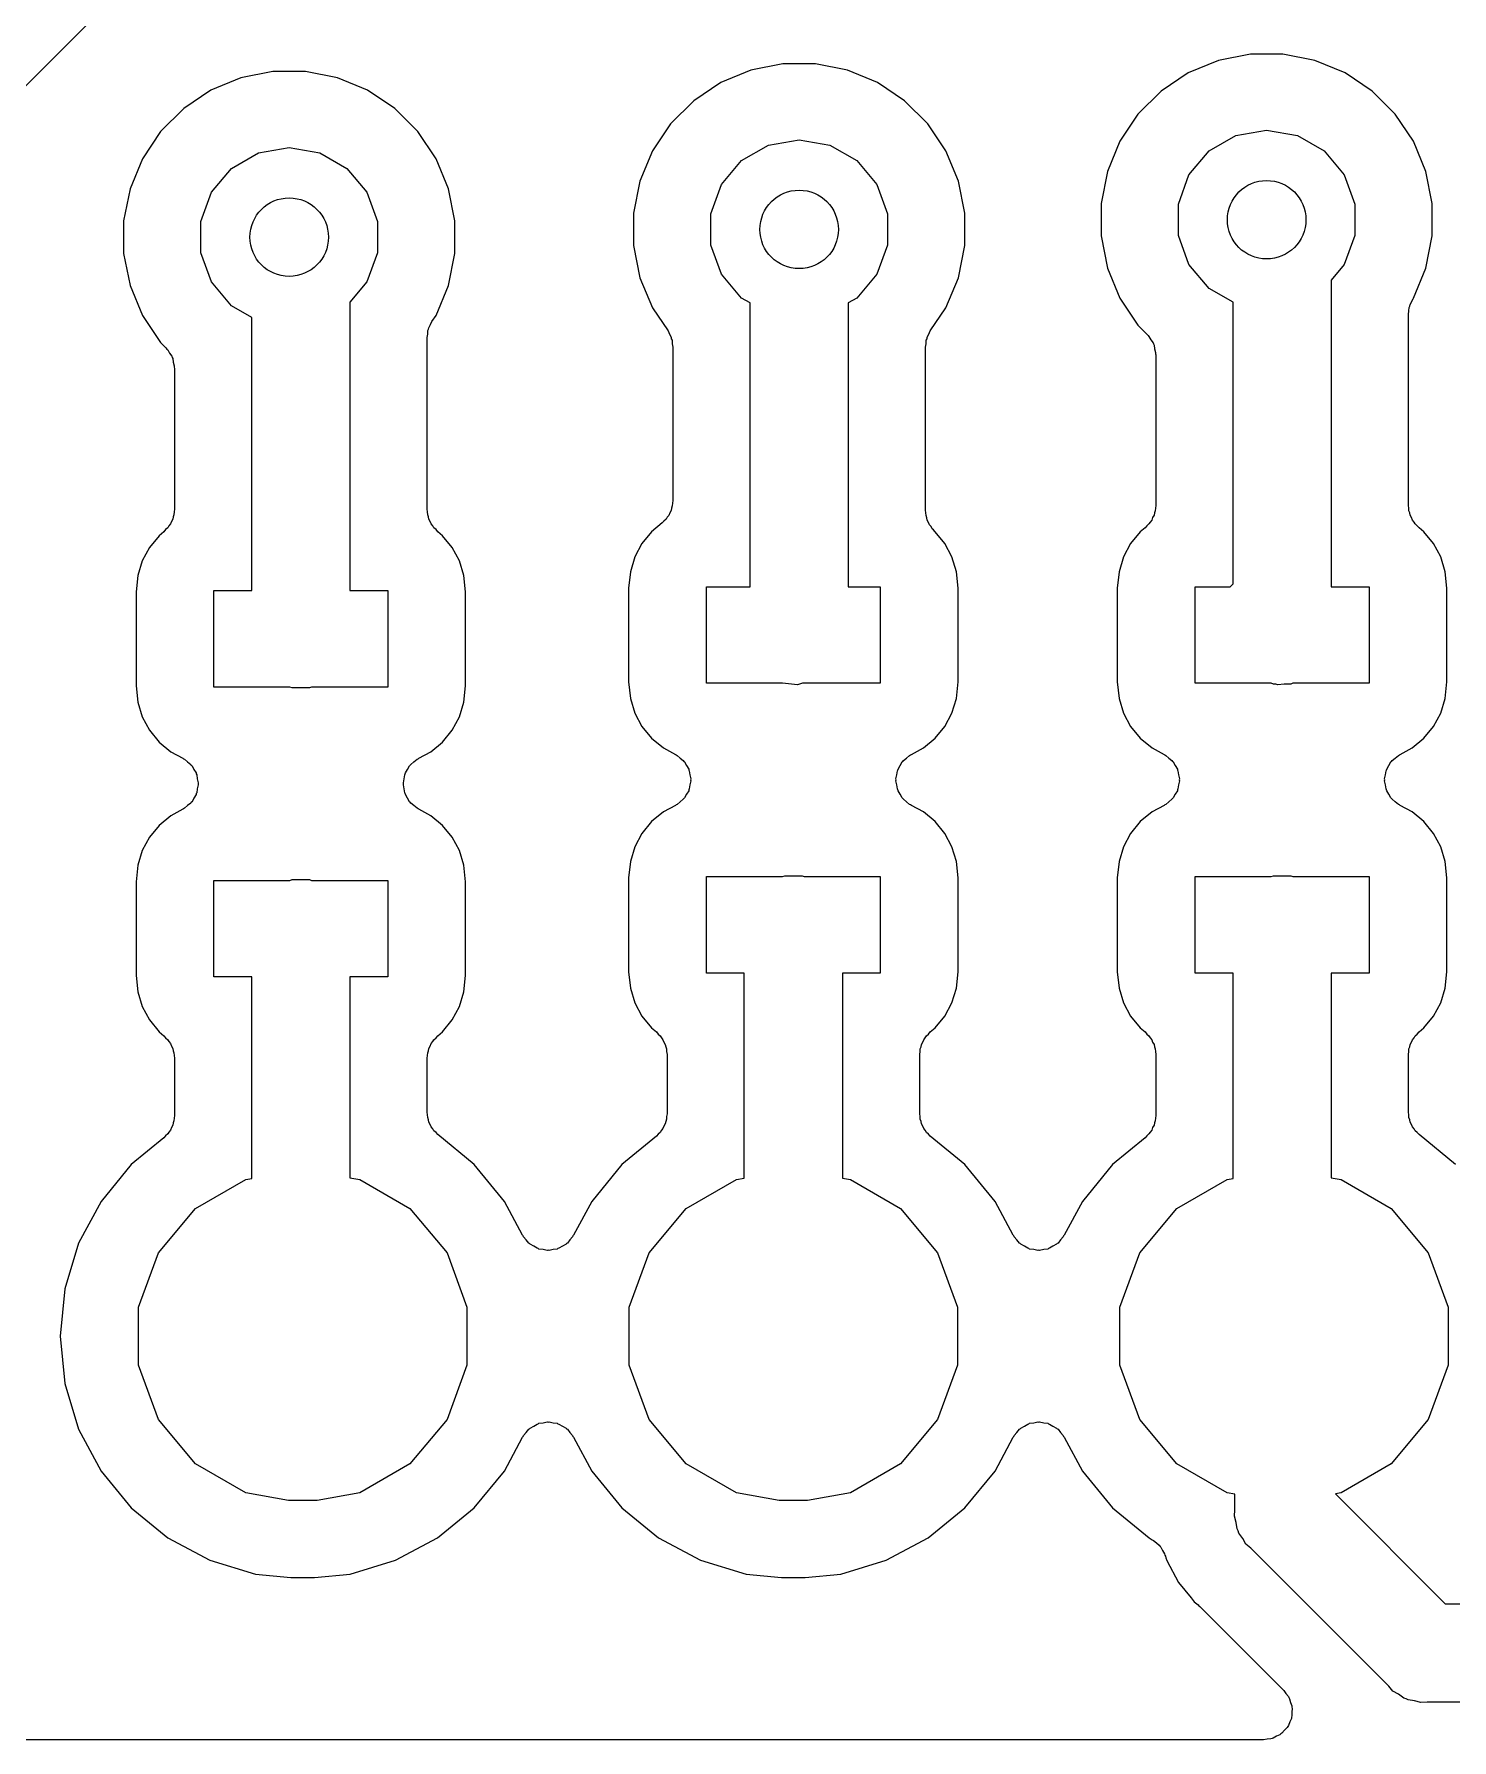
# Model space of a CAD drawing. Extents: x 91 to 190.2, y -113.9 to -59.9.
# Drawn here: x 170.83 to 178.17, y -113.13 to -104.3 of the extents above; entities that cross this region are included whole.
import ezdxf

# ---------------------------------------------------------------- set-up
doc = ezdxf.new("R2010")
doc.units = 0
doc.header["$MEASUREMENT"] = 0
doc.layers.add('BLACK', color=7, linetype='CONTINUOUS')

msp = doc.modelspace()

# ---------------------------------------------------------------- linework, layer by layer
at = {"layer": 'BLACK', "linetype": 'CONTINUOUS'}
for p, q in [((169.903, -105.45), (177.008, -98.3447)), ((174.706, -104.453), (174.54, -104.486)), ((174.874, -104.453), (174.706, -104.453)), ((175.04, -104.486), (174.874, -104.453)), ((176.96, -104.436), (176.804, -104.5)), ((177.126, -104.403), (176.96, -104.436)), ((177.294, -104.403), (177.126, -104.403)), ((177.46, -104.436), (177.294, -104.403)), ((177.616, -104.5), (177.46, -104.436)), ((171.9, -104.526), (171.744, -104.59)), ((172.066, -104.493), (171.9, -104.526)), ((172.234, -104.493), (172.066, -104.493)), ((172.4, -104.526), (172.234, -104.493)), ((172.556, -104.59), (172.4, -104.526)), ((174.384, -104.55), (174.244, -104.644)), ((174.54, -104.486), (174.384, -104.55)), ((175.196, -104.55), (175.04, -104.486)), ((175.336, -104.644), (175.196, -104.55)), ((176.804, -104.5), (176.664, -104.594)), ((177.756, -104.594), (177.616, -104.5)), ((171.744, -104.59), (171.604, -104.684)), ((172.696, -104.684), (172.556, -104.59)), ((174.244, -104.644), (174.124, -104.764)), ((175.456, -104.764), (175.336, -104.644)), ((176.664, -104.594), (176.544, -104.714)), ((177.876, -104.714), (177.756, -104.594)), ((171.604, -104.684), (171.484, -104.804)), ((172.816, -104.804), (172.696, -104.684)), ((176.544, -104.714), (176.45, -104.854)), ((177.97, -104.854), (177.876, -104.714)), ((171.484, -104.804), (171.39, -104.944)), ((172.91, -104.944), (172.816, -104.804)), ((174.124, -104.764), (174.03, -104.904)), ((175.55, -104.904), (175.456, -104.764)), ((177.051, -104.824), (177.21, -104.796)), ((177.21, -104.796), (177.369, -104.824)), ((171.991, -104.914), (172.15, -104.886)), ((172.15, -104.886), (172.309, -104.914)), ((174.03, -104.904), (173.966, -105.06)), ((174.492, -104.954), (174.631, -104.874)), ((174.631, -104.874), (174.79, -104.846)), ((174.79, -104.846), (174.949, -104.874)), ((174.949, -104.874), (175.088, -104.954)), ((175.614, -105.06), (175.55, -104.904)), ((176.45, -104.854), (176.386, -105.01)), ((176.808, -105.028), (176.912, -104.904)), ((176.912, -104.904), (177.051, -104.824)), ((177.369, -104.824), (177.508, -104.904)), ((177.508, -104.904), (177.612, -105.028)), ((178.034, -105.01), (177.97, -104.854)), ((171.39, -104.944), (171.326, -105.1)), ((171.748, -105.118), (171.852, -104.994)), ((171.852, -104.994), (171.991, -104.914)), ((172.309, -104.914), (172.448, -104.994)), ((172.448, -104.994), (172.552, -105.118)), ((172.974, -105.1), (172.91, -104.944)), ((174.388, -105.078), (174.492, -104.954)), ((175.088, -104.954), (175.192, -105.078)), ((173.966, -105.06), (173.933, -105.226)), ((174.333, -105.229), (174.388, -105.078)), ((175.192, -105.078), (175.247, -105.229)), ((175.647, -105.226), (175.614, -105.06)), ((176.386, -105.01), (176.353, -105.176)), ((176.753, -105.179), (176.808, -105.028)), ((177.612, -105.028), (177.667, -105.179)), ((178.067, -105.176), (178.034, -105.01)), ((171.326, -105.1), (171.293, -105.266)), ((171.693, -105.269), (171.748, -105.118)), ((172.552, -105.118), (172.607, -105.269)), ((173.007, -105.266), (172.974, -105.1)), ((176.353, -105.176), (176.353, -105.344)), ((178.067, -105.344), (178.067, -105.176)), ((173.933, -105.226), (173.933, -105.394)), ((174.333, -105.391), (174.333, -105.229)), ((175.247, -105.229), (175.247, -105.391)), ((175.647, -105.394), (175.647, -105.226)), ((176.753, -105.341), (176.753, -105.179)), ((177.667, -105.179), (177.667, -105.341)), ((171.293, -105.266), (171.293, -105.434)), ((171.693, -105.431), (171.693, -105.269)), ((172.607, -105.269), (172.607, -105.431)), ((173.007, -105.434), (173.007, -105.266)), ((176.353, -105.344), (176.386, -105.51)), ((176.808, -105.492), (176.753, -105.341)), ((177.667, -105.341), (177.612, -105.492)), ((178.034, -105.51), (178.067, -105.344)), ((171.293, -105.434), (171.326, -105.6)), ((171.748, -105.582), (171.693, -105.431)), ((172.607, -105.431), (172.552, -105.582)), ((172.974, -105.6), (173.007, -105.434)), ((173.933, -105.394), (173.966, -105.56)), ((174.388, -105.542), (174.333, -105.391)), ((175.247, -105.391), (175.192, -105.542)), ((175.614, -105.56), (175.647, -105.394)), ((176.386, -105.51), (176.45, -105.666)), ((176.912, -105.616), (176.808, -105.492)), ((177.612, -105.492), (177.544, -105.573)), ((177.97, -105.666), (178.034, -105.51)), ((171.326, -105.6), (171.39, -105.756)), ((171.852, -105.706), (171.748, -105.582)), ((172.552, -105.582), (172.464, -105.687)), ((172.91, -105.756), (172.974, -105.6)), ((173.966, -105.56), (174.03, -105.716)), ((174.492, -105.666), (174.388, -105.542)), ((175.192, -105.542), (175.088, -105.666)), ((175.55, -105.716), (175.614, -105.56)), ((177.036, -105.687), (176.912, -105.616)), ((177.544, -105.573), (177.544, -107.16)), ((171.956, -105.766), (171.852, -105.706)), ((172.464, -105.687), (172.464, -107.18)), ((174.536, -105.691), (174.492, -105.666)), ((174.536, -107.16), (174.536, -105.691)), ((175.088, -105.666), (175.044, -105.691)), ((175.044, -105.691), (175.044, -107.16)), ((176.45, -105.666), (176.544, -105.806)), ((177.036, -107.145), (177.036, -105.687)), ((177.948, -105.714), (177.952, -105.707)), ((177.952, -105.707), (177.953, -105.699)), ((177.953, -105.699), (177.962, -105.683)), ((177.962, -105.683), (177.969, -105.667)), ((177.969, -105.667), (177.97, -105.666)), ((171.39, -105.756), (171.484, -105.896)), ((171.956, -107.18), (171.956, -105.766)), ((172.882, -105.803), (172.889, -105.787)), ((172.889, -105.787), (172.91, -105.756)), ((174.03, -105.716), (174.111, -105.836)), ((175.469, -105.836), (175.55, -105.716)), ((177.944, -105.75), (177.947, -105.732)), ((177.944, -106.739), (177.944, -105.75)), ((177.947, -105.732), (177.948, -105.714)), ((172.864, -105.87), (172.867, -105.852)), ((172.864, -106.759), (172.864, -105.87)), ((172.867, -105.852), (172.868, -105.834)), ((172.868, -105.834), (172.872, -105.827)), ((172.872, -105.827), (172.873, -105.819)), ((172.873, -105.819), (172.882, -105.803)), ((174.111, -105.836), (174.118, -105.853)), ((174.118, -105.853), (174.127, -105.868)), ((174.127, -105.868), (174.128, -105.876)), ((174.128, -105.876), (174.132, -105.884)), ((175.448, -105.884), (175.452, -105.876)), ((175.452, -105.876), (175.453, -105.868)), ((175.453, -105.868), (175.462, -105.853)), ((175.462, -105.853), (175.469, -105.836)), ((176.544, -105.806), (176.592, -105.854)), ((176.592, -105.854), (176.596, -105.86)), ((176.596, -105.86), (176.601, -105.864)), ((176.601, -105.864), (176.611, -105.881)), ((176.611, -105.881), (176.622, -105.897)), ((171.484, -105.896), (171.512, -105.924)), ((171.512, -105.924), (171.516, -105.93)), ((171.516, -105.93), (171.521, -105.934)), ((171.521, -105.934), (171.531, -105.951)), ((171.531, -105.951), (171.542, -105.967)), ((171.542, -105.967), (171.544, -105.973)), ((174.132, -105.884), (174.133, -105.902)), ((174.133, -105.902), (174.136, -105.92)), ((174.136, -105.92), (174.136, -106.714)), ((175.444, -105.92), (175.447, -105.902)), ((175.444, -106.764), (175.444, -105.92)), ((175.447, -105.902), (175.448, -105.884)), ((176.622, -105.897), (176.624, -105.903)), ((176.624, -105.903), (176.627, -105.909)), ((176.627, -105.909), (176.63, -105.928)), ((176.63, -105.928), (176.635, -105.947)), ((176.635, -105.947), (176.635, -105.954)), ((176.635, -105.954), (176.636, -105.96)), ((176.636, -105.96), (176.636, -106.739)), ((171.544, -105.973), (171.547, -105.979)), ((171.547, -105.979), (171.55, -105.998)), ((171.55, -105.998), (171.555, -106.017)), ((171.555, -106.017), (171.555, -106.024)), ((171.555, -106.024), (171.556, -106.03)), ((171.556, -106.03), (171.556, -106.759)), ((171.556, -106.759), (171.554, -106.773)), ((172.866, -106.773), (172.864, -106.759)), ((174.127, -106.766), (174.12, -106.778)), ((174.129, -106.754), (174.127, -106.766)), ((174.133, -106.742), (174.129, -106.754)), ((174.134, -106.728), (174.133, -106.742)), ((174.136, -106.714), (174.134, -106.728)), ((175.446, -106.777), (175.444, -106.764)), ((176.634, -106.753), (176.633, -106.767)), ((176.636, -106.739), (176.634, -106.753)), ((177.946, -106.753), (177.944, -106.739)), ((177.947, -106.767), (177.946, -106.753)), ((171.521, -106.855), (171.51, -106.864)), ((171.527, -106.845), (171.521, -106.855)), ((171.535, -106.835), (171.527, -106.845)), ((171.54, -106.822), (171.535, -106.835)), ((171.547, -106.81), (171.54, -106.822)), ((171.549, -106.798), (171.547, -106.81)), ((171.553, -106.787), (171.549, -106.798)), ((171.554, -106.773), (171.553, -106.787)), ((172.867, -106.787), (172.866, -106.773)), ((172.871, -106.798), (172.867, -106.787)), ((172.873, -106.81), (172.871, -106.798)), ((172.88, -106.822), (172.873, -106.81)), ((172.885, -106.835), (172.88, -106.822)), ((172.893, -106.845), (172.885, -106.835)), ((172.899, -106.855), (172.893, -106.845)), ((172.91, -106.864), (172.899, -106.855)), ((174.081, -106.83), (174.026, -106.876)), ((174.09, -106.82), (174.081, -106.83)), ((174.101, -106.811), (174.09, -106.82)), ((174.107, -106.8), (174.101, -106.811)), ((174.115, -106.791), (174.107, -106.8)), ((174.12, -106.778), (174.115, -106.791)), ((175.447, -106.791), (175.446, -106.777)), ((175.451, -106.803), (175.447, -106.791)), ((175.453, -106.815), (175.451, -106.803)), ((175.46, -106.827), (175.453, -106.815)), ((175.465, -106.84), (175.46, -106.827)), ((175.473, -106.849), (175.465, -106.84)), ((175.479, -106.86), (175.473, -106.849)), ((176.581, -106.855), (176.556, -106.876)), ((176.59, -106.844), (176.581, -106.855)), ((176.601, -106.835), (176.59, -106.844)), ((176.607, -106.825), (176.601, -106.835)), ((176.615, -106.815), (176.607, -106.825)), ((176.62, -106.802), (176.615, -106.815)), ((176.627, -106.79), (176.62, -106.802)), ((176.629, -106.778), (176.627, -106.79)), ((176.633, -106.767), (176.629, -106.778)), ((177.951, -106.778), (177.947, -106.767)), ((177.953, -106.79), (177.951, -106.778)), ((177.96, -106.802), (177.953, -106.79)), ((177.965, -106.815), (177.96, -106.802)), ((177.973, -106.825), (177.965, -106.815)), ((177.979, -106.835), (177.973, -106.825)), ((177.99, -106.844), (177.979, -106.835)), ((177.999, -106.855), (177.99, -106.844)), ((178.024, -106.876), (177.999, -106.855)), ((171.476, -106.896), (171.426, -106.957)), ((171.501, -106.875), (171.476, -106.896)), ((171.51, -106.864), (171.501, -106.875)), ((172.919, -106.875), (172.91, -106.864)), ((172.944, -106.896), (172.919, -106.875)), ((172.994, -106.957), (172.944, -106.896)), ((173.976, -106.937), (173.939, -107.006)), ((174.026, -106.876), (173.976, -106.937)), ((175.486, -106.866), (175.479, -106.86)), ((175.544, -106.937), (175.486, -106.866)), ((175.581, -107.006), (175.544, -106.937)), ((176.506, -106.937), (176.469, -107.006)), ((176.556, -106.876), (176.506, -106.937)), ((178.074, -106.937), (178.024, -106.876)), ((178.111, -107.006), (178.074, -106.937)), ((171.389, -107.026), (171.366, -107.102)), ((171.426, -106.957), (171.389, -107.026)), ((173.031, -107.026), (172.994, -106.957)), ((173.054, -107.102), (173.031, -107.026)), ((173.939, -107.006), (173.916, -107.082)), ((175.604, -107.082), (175.581, -107.006)), ((176.469, -107.006), (176.446, -107.082)), ((178.134, -107.082), (178.111, -107.006)), ((171.366, -107.102), (171.357, -107.187)), ((173.063, -107.187), (173.054, -107.102)), ((173.916, -107.082), (173.907, -107.167)), ((175.613, -107.167), (175.604, -107.082)), ((176.446, -107.082), (176.437, -107.167)), ((178.143, -107.167), (178.134, -107.082)), ((171.357, -107.187), (171.357, -107.673)), ((171.76, -107.68), (171.76, -107.18)), ((171.76, -107.18), (171.956, -107.18)), ((172.464, -107.18), (172.66, -107.18)), ((172.66, -107.18), (172.66, -107.68)), ((173.063, -107.673), (173.063, -107.187)), ((173.907, -107.167), (173.907, -107.653)), ((174.31, -107.66), (174.31, -107.16)), ((174.31, -107.16), (174.536, -107.16)), ((175.044, -107.16), (175.21, -107.16)), ((175.21, -107.16), (175.21, -107.66)), ((175.613, -107.653), (175.613, -107.167)), ((176.437, -107.167), (176.437, -107.653)), ((176.84, -107.66), (176.84, -107.16)), ((176.84, -107.16), (177.021, -107.16)), ((177.021, -107.16), (177.036, -107.145)), ((177.544, -107.16), (177.74, -107.16)), ((177.74, -107.16), (177.74, -107.66)), ((178.143, -107.653), (178.143, -107.167)), ((171.357, -107.673), (171.366, -107.758)), ((172.154, -107.68), (171.76, -107.68)), ((172.165, -107.684), (172.154, -107.68)), ((172.255, -107.684), (172.165, -107.684)), ((172.266, -107.68), (172.255, -107.684)), ((172.66, -107.68), (172.266, -107.68)), ((173.054, -107.758), (173.063, -107.673)), ((173.907, -107.653), (173.916, -107.738)), ((173.916, -107.738), (173.939, -107.814)), ((174.703, -107.66), (174.31, -107.66)), ((174.782, -107.667), (174.703, -107.66)), ((174.808, -107.66), (174.782, -107.667)), ((175.21, -107.66), (174.808, -107.66)), ((175.581, -107.814), (175.604, -107.738)), ((175.604, -107.738), (175.613, -107.653)), ((176.437, -107.653), (176.446, -107.738)), ((176.446, -107.738), (176.469, -107.814)), ((177.234, -107.66), (176.84, -107.66)), ((177.245, -107.664), (177.234, -107.66)), ((177.257, -107.664), (177.245, -107.664)), ((177.268, -107.667), (177.257, -107.664)), ((177.301, -107.664), (177.268, -107.667)), ((177.335, -107.664), (177.301, -107.664)), ((177.345, -107.66), (177.335, -107.664)), ((177.347, -107.66), (177.345, -107.66)), ((177.74, -107.66), (177.347, -107.66)), ((178.111, -107.814), (178.134, -107.738)), ((178.134, -107.738), (178.143, -107.653)), ((171.366, -107.758), (171.389, -107.834)), ((173.031, -107.834), (173.054, -107.758)), ((173.939, -107.814), (173.976, -107.883)), ((175.544, -107.883), (175.581, -107.814)), ((176.469, -107.814), (176.506, -107.883)), ((178.074, -107.883), (178.111, -107.814)), ((171.389, -107.834), (171.426, -107.903)), ((171.426, -107.903), (171.476, -107.964)), ((172.944, -107.964), (172.994, -107.903)), ((172.994, -107.903), (173.031, -107.834)), ((173.976, -107.883), (174.026, -107.944)), ((175.494, -107.944), (175.544, -107.883)), ((176.506, -107.883), (176.556, -107.944)), ((178.024, -107.944), (178.074, -107.883)), ((171.476, -107.964), (171.537, -108.014)), ((172.883, -108.014), (172.944, -107.964)), ((174.026, -107.944), (174.087, -107.994)), ((174.087, -107.994), (174.149, -108.028)), ((175.371, -108.028), (175.433, -107.994)), ((175.433, -107.994), (175.494, -107.944)), ((176.556, -107.944), (176.617, -107.994)), ((176.617, -107.994), (176.679, -108.028)), ((177.901, -108.028), (177.963, -107.994)), ((177.963, -107.994), (178.024, -107.944)), ((171.537, -108.014), (171.599, -108.048)), ((171.599, -108.048), (171.603, -108.051)), ((171.603, -108.051), (171.608, -108.053)), ((171.608, -108.053), (171.624, -108.067)), ((171.624, -108.067), (171.64, -108.08)), ((171.64, -108.08), (171.643, -108.084)), ((171.643, -108.084), (171.647, -108.087)), ((171.647, -108.087), (171.657, -108.106)), ((172.763, -108.106), (172.773, -108.087)), ((172.773, -108.087), (172.777, -108.084)), ((172.777, -108.084), (172.78, -108.08)), ((172.78, -108.08), (172.796, -108.067)), ((172.796, -108.067), (172.812, -108.053)), ((172.812, -108.053), (172.817, -108.051)), ((172.817, -108.051), (172.821, -108.048)), ((172.821, -108.048), (172.883, -108.014)), ((174.149, -108.028), (174.153, -108.031)), ((174.153, -108.031), (174.158, -108.033)), ((174.158, -108.033), (174.174, -108.047)), ((174.174, -108.047), (174.19, -108.06)), ((174.19, -108.06), (174.193, -108.064)), ((174.193, -108.064), (174.197, -108.067)), ((174.197, -108.067), (174.207, -108.086)), ((174.207, -108.086), (174.218, -108.104)), ((175.302, -108.104), (175.313, -108.086)), ((175.313, -108.086), (175.323, -108.067)), ((175.323, -108.067), (175.327, -108.064)), ((175.327, -108.064), (175.33, -108.06)), ((175.33, -108.06), (175.346, -108.047)), ((175.346, -108.047), (175.362, -108.033)), ((175.362, -108.033), (175.367, -108.031)), ((175.367, -108.031), (175.371, -108.028)), ((176.679, -108.028), (176.683, -108.031)), ((176.683, -108.031), (176.688, -108.033)), ((176.688, -108.033), (176.704, -108.047)), ((176.704, -108.047), (176.72, -108.06)), ((176.72, -108.06), (176.723, -108.064)), ((176.723, -108.064), (176.727, -108.067)), ((176.727, -108.067), (176.737, -108.086)), ((176.737, -108.086), (176.748, -108.104)), ((177.832, -108.104), (177.843, -108.086)), ((177.843, -108.086), (177.853, -108.067)), ((177.853, -108.067), (177.857, -108.064)), ((177.857, -108.064), (177.86, -108.06)), ((177.86, -108.06), (177.876, -108.047)), ((177.876, -108.047), (177.892, -108.033)), ((177.892, -108.033), (177.897, -108.031)), ((177.897, -108.031), (177.901, -108.028)), ((171.657, -108.106), (171.668, -108.124)), ((171.668, -108.124), (171.669, -108.129)), ((171.669, -108.129), (171.671, -108.133)), ((171.671, -108.133), (171.674, -108.154)), ((171.674, -108.154), (171.679, -108.175)), ((171.679, -108.175), (171.678, -108.18)), ((172.741, -108.175), (172.746, -108.154)), ((172.742, -108.18), (172.741, -108.175)), ((172.746, -108.154), (172.749, -108.133)), ((172.749, -108.133), (172.751, -108.129)), ((172.751, -108.129), (172.752, -108.124)), ((172.752, -108.124), (172.763, -108.106)), ((174.218, -108.104), (174.219, -108.109)), ((174.219, -108.109), (174.221, -108.113)), ((174.221, -108.113), (174.224, -108.134)), ((174.224, -108.134), (174.229, -108.155)), ((174.229, -108.165), (174.224, -108.186)), ((174.229, -108.155), (174.228, -108.16)), ((174.228, -108.16), (174.229, -108.165)), ((175.291, -108.155), (175.296, -108.134)), ((175.292, -108.16), (175.291, -108.155)), ((175.291, -108.165), (175.292, -108.16)), ((175.296, -108.186), (175.291, -108.165)), ((175.296, -108.134), (175.299, -108.113)), ((175.299, -108.113), (175.301, -108.109)), ((175.301, -108.109), (175.302, -108.104)), ((176.748, -108.104), (176.749, -108.109)), ((176.749, -108.109), (176.751, -108.113)), ((176.751, -108.113), (176.754, -108.134)), ((176.754, -108.134), (176.759, -108.155)), ((176.759, -108.165), (176.754, -108.186)), ((176.759, -108.155), (176.758, -108.16)), ((176.758, -108.16), (176.759, -108.165)), ((177.821, -108.155), (177.826, -108.134)), ((177.822, -108.16), (177.821, -108.155)), ((177.821, -108.165), (177.822, -108.16)), ((177.826, -108.186), (177.821, -108.165)), ((177.826, -108.134), (177.829, -108.113)), ((177.829, -108.113), (177.831, -108.109)), ((177.831, -108.109), (177.832, -108.104)), ((171.657, -108.254), (171.647, -108.273)), ((171.668, -108.236), (171.657, -108.254)), ((171.669, -108.231), (171.668, -108.236)), ((171.671, -108.227), (171.669, -108.231)), ((171.674, -108.206), (171.671, -108.227)), ((171.679, -108.185), (171.674, -108.206)), ((171.678, -108.18), (171.679, -108.185)), ((172.741, -108.185), (172.742, -108.18)), ((172.746, -108.206), (172.741, -108.185)), ((172.749, -108.227), (172.746, -108.206)), ((172.751, -108.231), (172.749, -108.227)), ((172.752, -108.236), (172.751, -108.231)), ((172.763, -108.254), (172.752, -108.236)), ((172.773, -108.273), (172.763, -108.254)), ((174.19, -108.26), (174.174, -108.273)), ((174.193, -108.256), (174.19, -108.26)), ((174.197, -108.253), (174.193, -108.256)), ((174.207, -108.234), (174.197, -108.253)), ((174.218, -108.216), (174.207, -108.234)), ((174.219, -108.211), (174.218, -108.216)), ((174.221, -108.207), (174.219, -108.211)), ((174.224, -108.186), (174.221, -108.207)), ((175.299, -108.207), (175.296, -108.186)), ((175.301, -108.211), (175.299, -108.207)), ((175.302, -108.216), (175.301, -108.211)), ((175.313, -108.234), (175.302, -108.216)), ((175.323, -108.253), (175.313, -108.234)), ((175.327, -108.256), (175.323, -108.253)), ((175.33, -108.26), (175.327, -108.256)), ((175.346, -108.273), (175.33, -108.26)), ((176.72, -108.26), (176.704, -108.273)), ((176.723, -108.256), (176.72, -108.26)), ((176.727, -108.253), (176.723, -108.256)), ((176.737, -108.234), (176.727, -108.253)), ((176.748, -108.216), (176.737, -108.234)), ((176.749, -108.211), (176.748, -108.216)), ((176.751, -108.207), (176.749, -108.211)), ((176.754, -108.186), (176.751, -108.207)), ((177.829, -108.207), (177.826, -108.186)), ((177.831, -108.211), (177.829, -108.207)), ((177.832, -108.216), (177.831, -108.211)), ((177.843, -108.234), (177.832, -108.216)), ((177.853, -108.253), (177.843, -108.234)), ((177.857, -108.256), (177.853, -108.253)), ((177.86, -108.26), (177.857, -108.256)), ((177.876, -108.273), (177.86, -108.26)), ((171.537, -108.346), (171.476, -108.396)), ((171.599, -108.312), (171.537, -108.346)), ((171.603, -108.309), (171.599, -108.312)), ((171.608, -108.307), (171.603, -108.309)), ((171.624, -108.293), (171.608, -108.307)), ((171.64, -108.28), (171.624, -108.293)), ((171.643, -108.276), (171.64, -108.28)), ((171.647, -108.273), (171.643, -108.276)), ((172.777, -108.276), (172.773, -108.273)), ((172.78, -108.28), (172.777, -108.276)), ((172.796, -108.293), (172.78, -108.28)), ((172.812, -108.307), (172.796, -108.293)), ((172.817, -108.309), (172.812, -108.307)), ((172.821, -108.312), (172.817, -108.309)), ((172.883, -108.346), (172.821, -108.312)), ((172.944, -108.396), (172.883, -108.346)), ((174.087, -108.326), (174.026, -108.376)), ((174.149, -108.292), (174.087, -108.326)), ((174.153, -108.289), (174.149, -108.292)), ((174.158, -108.287), (174.153, -108.289)), ((174.174, -108.273), (174.158, -108.287)), ((175.362, -108.287), (175.346, -108.273)), ((175.367, -108.289), (175.362, -108.287)), ((175.371, -108.292), (175.367, -108.289)), ((175.433, -108.326), (175.371, -108.292)), ((175.494, -108.376), (175.433, -108.326)), ((176.617, -108.326), (176.556, -108.376)), ((176.679, -108.292), (176.617, -108.326)), ((176.683, -108.289), (176.679, -108.292)), ((176.688, -108.287), (176.683, -108.289)), ((176.704, -108.273), (176.688, -108.287)), ((177.892, -108.287), (177.876, -108.273)), ((177.897, -108.289), (177.892, -108.287)), ((177.901, -108.292), (177.897, -108.289)), ((177.963, -108.326), (177.901, -108.292)), ((178.024, -108.376), (177.963, -108.326)), ((171.476, -108.396), (171.426, -108.457)), ((172.994, -108.457), (172.944, -108.396)), ((173.976, -108.437), (173.939, -108.506)), ((174.026, -108.376), (173.976, -108.437)), ((175.544, -108.437), (175.494, -108.376)), ((175.581, -108.506), (175.544, -108.437)), ((176.506, -108.437), (176.469, -108.506)), ((176.556, -108.376), (176.506, -108.437)), ((178.074, -108.437), (178.024, -108.376)), ((178.111, -108.506), (178.074, -108.437)), ((171.389, -108.526), (171.366, -108.602)), ((171.426, -108.457), (171.389, -108.526)), ((173.031, -108.526), (172.994, -108.457)), ((173.054, -108.602), (173.031, -108.526)), ((173.939, -108.506), (173.916, -108.582)), ((175.604, -108.582), (175.581, -108.506)), ((176.469, -108.506), (176.446, -108.582)), ((178.134, -108.582), (178.111, -108.506)), ((171.366, -108.602), (171.357, -108.687)), ((173.063, -108.687), (173.054, -108.602)), ((173.916, -108.582), (173.907, -108.667)), ((175.613, -108.667), (175.604, -108.582)), ((176.446, -108.582), (176.437, -108.667)), ((178.143, -108.667), (178.134, -108.582)), ((171.357, -108.687), (171.357, -109.173)), ((171.76, -109.18), (171.76, -108.68)), ((171.76, -108.68), (172.154, -108.68)), ((172.154, -108.68), (172.165, -108.676)), ((172.165, -108.676), (172.255, -108.676)), ((172.255, -108.676), (172.266, -108.68)), ((172.266, -108.68), (172.66, -108.68)), ((172.66, -108.68), (172.66, -109.18)), ((173.063, -109.173), (173.063, -108.687)), ((173.907, -108.667), (173.907, -109.153)), ((174.31, -109.16), (174.31, -108.66)), ((174.31, -108.66), (174.704, -108.66)), ((174.704, -108.66), (174.715, -108.656)), ((174.715, -108.656), (174.805, -108.656)), ((174.805, -108.656), (174.816, -108.66)), ((174.816, -108.66), (175.21, -108.66)), ((175.21, -108.66), (175.21, -109.16)), ((175.613, -109.153), (175.613, -108.667)), ((176.437, -108.667), (176.437, -109.153)), ((176.84, -109.16), (176.84, -108.66)), ((176.84, -108.66), (177.234, -108.66)), ((177.234, -108.66), (177.245, -108.656)), ((177.245, -108.656), (177.335, -108.656)), ((177.335, -108.656), (177.346, -108.66)), ((177.346, -108.66), (177.74, -108.66)), ((177.74, -108.66), (177.74, -109.16)), ((178.143, -109.153), (178.143, -108.667)), ((171.357, -109.173), (171.366, -109.258)), ((171.956, -109.18), (171.76, -109.18)), ((171.956, -110.223), (171.956, -109.18)), ((172.66, -109.18), (172.464, -109.18)), ((172.464, -109.18), (172.464, -110.22)), ((173.054, -109.258), (173.063, -109.173)), ((173.907, -109.153), (173.916, -109.238)), ((173.916, -109.238), (173.939, -109.314)), ((174.506, -109.16), (174.31, -109.16)), ((174.506, -110.222), (174.506, -109.16)), ((175.21, -109.16), (175.014, -109.16)), ((175.014, -109.16), (175.014, -110.222)), ((175.581, -109.314), (175.604, -109.238)), ((175.604, -109.238), (175.613, -109.153)), ((176.437, -109.153), (176.446, -109.238)), ((176.446, -109.238), (176.469, -109.314)), ((177.036, -109.16), (176.84, -109.16)), ((177.036, -110.223), (177.036, -109.16)), ((177.74, -109.16), (177.544, -109.16)), ((177.544, -109.16), (177.544, -110.22)), ((178.111, -109.314), (178.134, -109.238)), ((178.134, -109.238), (178.143, -109.153)), ((171.366, -109.258), (171.389, -109.334)), ((173.031, -109.334), (173.054, -109.258)), ((173.939, -109.314), (173.976, -109.383)), ((175.544, -109.383), (175.581, -109.314)), ((176.469, -109.314), (176.506, -109.383)), ((178.074, -109.383), (178.111, -109.314)), ((171.389, -109.334), (171.426, -109.403)), ((171.426, -109.403), (171.476, -109.464)), ((172.944, -109.464), (172.994, -109.403)), ((172.994, -109.403), (173.031, -109.334)), ((173.976, -109.383), (174.026, -109.444)), ((175.494, -109.444), (175.544, -109.383)), ((176.506, -109.383), (176.556, -109.444)), ((178.024, -109.444), (178.074, -109.383)), ((171.476, -109.464), (171.501, -109.485)), ((171.501, -109.485), (171.51, -109.496)), ((171.51, -109.496), (171.521, -109.505)), ((172.899, -109.505), (172.91, -109.496)), ((172.91, -109.496), (172.919, -109.485)), ((172.919, -109.485), (172.944, -109.464)), ((174.026, -109.444), (174.051, -109.465)), ((174.051, -109.465), (174.06, -109.476)), ((174.06, -109.476), (174.071, -109.485)), ((174.071, -109.485), (174.077, -109.495)), ((174.077, -109.495), (174.085, -109.505)), ((175.435, -109.505), (175.443, -109.495)), ((175.443, -109.495), (175.449, -109.485)), ((175.449, -109.485), (175.46, -109.476)), ((175.46, -109.476), (175.469, -109.465)), ((175.469, -109.465), (175.494, -109.444)), ((176.556, -109.444), (176.581, -109.465)), ((176.581, -109.465), (176.59, -109.476)), ((176.59, -109.476), (176.601, -109.485)), ((176.601, -109.485), (176.607, -109.495)), ((176.607, -109.495), (176.615, -109.505)), ((177.965, -109.505), (177.973, -109.495)), ((177.973, -109.495), (177.979, -109.485)), ((177.979, -109.485), (177.99, -109.476)), ((177.99, -109.476), (177.999, -109.465)), ((177.999, -109.465), (178.024, -109.444)), ((171.521, -109.505), (171.527, -109.515)), ((171.527, -109.515), (171.535, -109.525)), ((171.535, -109.525), (171.54, -109.538)), ((171.54, -109.538), (171.547, -109.55)), ((171.547, -109.55), (171.549, -109.562)), ((171.549, -109.562), (171.553, -109.573)), ((171.553, -109.573), (171.554, -109.587)), ((171.554, -109.587), (171.556, -109.601)), ((172.864, -109.601), (172.866, -109.587)), ((172.866, -109.587), (172.867, -109.573)), ((172.867, -109.573), (172.871, -109.562)), ((172.871, -109.562), (172.873, -109.55)), ((172.873, -109.55), (172.88, -109.538)), ((172.88, -109.538), (172.885, -109.525)), ((172.885, -109.525), (172.893, -109.515)), ((172.893, -109.515), (172.899, -109.505)), ((174.085, -109.505), (174.09, -109.518)), ((174.09, -109.518), (174.097, -109.53)), ((174.097, -109.53), (174.099, -109.542)), ((174.099, -109.542), (174.103, -109.553)), ((174.103, -109.553), (174.104, -109.567)), ((174.104, -109.567), (174.106, -109.581)), ((174.106, -109.581), (174.106, -109.889)), ((175.414, -109.581), (175.416, -109.567)), ((175.414, -109.889), (175.414, -109.581)), ((175.416, -109.567), (175.417, -109.553)), ((175.417, -109.553), (175.421, -109.542)), ((175.421, -109.542), (175.423, -109.53)), ((175.423, -109.53), (175.43, -109.518)), ((175.43, -109.518), (175.435, -109.505)), ((176.615, -109.505), (176.62, -109.518)), ((176.62, -109.518), (176.627, -109.53)), ((176.627, -109.53), (176.629, -109.542)), ((176.629, -109.542), (176.633, -109.553)), ((176.633, -109.553), (176.634, -109.567)), ((176.634, -109.567), (176.636, -109.581)), ((176.636, -109.581), (176.636, -109.897)), ((177.944, -109.581), (177.946, -109.567)), ((177.944, -109.881), (177.944, -109.581)), ((177.946, -109.567), (177.947, -109.553)), ((177.947, -109.553), (177.951, -109.542)), ((177.951, -109.542), (177.953, -109.53)), ((177.953, -109.53), (177.96, -109.518)), ((177.96, -109.518), (177.965, -109.505)), ((171.556, -109.601), (171.556, -109.897)), ((172.864, -109.881), (172.864, -109.601)), ((171.549, -109.936), (171.547, -109.948)), ((171.553, -109.925), (171.549, -109.936)), ((171.554, -109.911), (171.553, -109.925)), ((171.556, -109.897), (171.554, -109.911)), ((172.866, -109.894), (172.864, -109.881)), ((172.867, -109.908), (172.866, -109.894)), ((172.871, -109.92), (172.867, -109.908)), ((172.873, -109.932), (172.871, -109.92)), ((172.88, -109.944), (172.873, -109.932)), ((172.885, -109.957), (172.88, -109.944)), ((174.097, -109.94), (174.09, -109.952)), ((174.099, -109.928), (174.097, -109.94)), ((174.103, -109.916), (174.099, -109.928)), ((174.104, -109.902), (174.103, -109.916)), ((174.106, -109.889), (174.104, -109.902)), ((175.416, -109.902), (175.414, -109.889)), ((175.417, -109.916), (175.416, -109.902)), ((175.421, -109.928), (175.417, -109.916)), ((175.423, -109.94), (175.421, -109.928)), ((175.43, -109.952), (175.423, -109.94)), ((176.629, -109.936), (176.627, -109.948)), ((176.633, -109.925), (176.629, -109.936)), ((176.634, -109.911), (176.633, -109.925)), ((176.636, -109.897), (176.634, -109.911)), ((177.946, -109.894), (177.944, -109.881)), ((177.947, -109.908), (177.946, -109.894)), ((177.951, -109.92), (177.947, -109.908)), ((177.953, -109.932), (177.951, -109.92)), ((177.96, -109.944), (177.953, -109.932)), ((177.965, -109.957), (177.96, -109.944)), ((171.501, -110.013), (171.332, -110.152)), ((171.51, -110.002), (171.501, -110.013)), ((171.521, -109.993), (171.51, -110.002)), ((171.527, -109.983), (171.521, -109.993)), ((171.535, -109.973), (171.527, -109.983)), ((171.54, -109.96), (171.535, -109.973)), ((171.547, -109.948), (171.54, -109.96)), ((172.893, -109.966), (172.885, -109.957)), ((172.899, -109.977), (172.893, -109.966)), ((172.91, -109.986), (172.899, -109.977)), ((172.919, -109.996), (172.91, -109.986)), ((173.108, -110.152), (172.919, -109.996)), ((174.051, -110.005), (173.872, -110.152)), ((174.06, -109.994), (174.051, -110.005)), ((174.071, -109.985), (174.06, -109.994)), ((174.077, -109.974), (174.071, -109.985)), ((174.085, -109.965), (174.077, -109.974)), ((174.09, -109.952), (174.085, -109.965)), ((175.435, -109.965), (175.43, -109.952)), ((175.443, -109.974), (175.435, -109.965)), ((175.449, -109.985), (175.443, -109.974)), ((175.46, -109.994), (175.449, -109.985)), ((175.469, -110.005), (175.46, -109.994)), ((175.648, -110.152), (175.469, -110.005)), ((176.581, -110.013), (176.412, -110.152)), ((176.59, -110.002), (176.581, -110.013)), ((176.601, -109.993), (176.59, -110.002)), ((176.607, -109.983), (176.601, -109.993)), ((176.615, -109.973), (176.607, -109.983)), ((176.62, -109.96), (176.615, -109.973)), ((176.627, -109.948), (176.62, -109.96)), ((177.973, -109.966), (177.965, -109.957)), ((177.979, -109.977), (177.973, -109.966)), ((177.99, -109.986), (177.979, -109.977)), ((177.999, -109.996), (177.99, -109.986)), ((178.188, -110.152), (177.999, -109.996)), ((171.332, -110.152), (171.176, -110.342)), ((173.264, -110.342), (173.108, -110.152)), ((173.872, -110.152), (173.716, -110.342)), ((175.804, -110.342), (175.648, -110.152)), ((176.412, -110.152), (176.256, -110.342)), ((171.665, -110.379), (171.925, -110.229)), ((171.925, -110.229), (171.956, -110.223)), ((172.464, -110.22), (172.515, -110.229)), ((172.515, -110.229), (172.775, -110.379)), ((174.205, -110.379), (174.465, -110.229)), ((174.465, -110.229), (174.506, -110.222)), ((175.014, -110.222), (175.055, -110.229)), ((175.055, -110.229), (175.315, -110.379)), ((176.745, -110.379), (177.005, -110.229)), ((177.005, -110.229), (177.036, -110.223)), ((177.544, -110.22), (177.595, -110.229)), ((177.595, -110.229), (177.855, -110.379)), ((171.176, -110.342), (171.06, -110.559)), ((171.473, -110.608), (171.665, -110.379)), ((172.775, -110.379), (172.967, -110.608)), ((173.358, -110.517), (173.264, -110.342)), ((173.716, -110.342), (173.622, -110.517)), ((174.013, -110.608), (174.205, -110.379)), ((175.315, -110.379), (175.507, -110.608)), ((175.898, -110.517), (175.804, -110.342)), ((176.256, -110.342), (176.162, -110.517)), ((176.553, -110.608), (176.745, -110.379)), ((177.855, -110.379), (178.047, -110.608)), ((171.06, -110.559), (170.988, -110.795)), ((173.361, -110.521), (173.358, -110.517)), ((173.363, -110.525), (173.361, -110.521)), ((173.377, -110.541), (173.363, -110.525)), ((173.39, -110.558), (173.377, -110.541)), ((173.394, -110.56), (173.39, -110.558)), ((173.397, -110.564), (173.394, -110.56)), ((173.416, -110.574), (173.397, -110.564)), ((173.583, -110.564), (173.564, -110.574)), ((173.586, -110.56), (173.583, -110.564)), ((173.59, -110.558), (173.586, -110.56)), ((173.603, -110.541), (173.59, -110.558)), ((173.617, -110.525), (173.603, -110.541)), ((173.619, -110.521), (173.617, -110.525)), ((173.622, -110.517), (173.619, -110.521)), ((175.901, -110.521), (175.898, -110.517)), ((175.903, -110.525), (175.901, -110.521)), ((175.917, -110.541), (175.903, -110.525)), ((175.93, -110.558), (175.917, -110.541)), ((175.934, -110.56), (175.93, -110.558)), ((175.937, -110.564), (175.934, -110.56)), ((175.956, -110.574), (175.937, -110.564)), ((176.123, -110.564), (176.104, -110.574)), ((176.126, -110.56), (176.123, -110.564)), ((176.13, -110.558), (176.126, -110.56)), ((176.143, -110.541), (176.13, -110.558)), ((176.157, -110.525), (176.143, -110.541)), ((176.159, -110.521), (176.157, -110.525)), ((176.162, -110.517), (176.159, -110.521)), ((171.37, -110.89), (171.473, -110.608)), ((172.967, -110.608), (173.07, -110.89)), ((173.434, -110.585), (173.416, -110.574)), ((173.439, -110.586), (173.434, -110.585)), ((173.443, -110.589), (173.439, -110.586)), ((173.464, -110.592), (173.443, -110.589)), ((173.485, -110.596), (173.464, -110.592)), ((173.49, -110.595), (173.485, -110.596)), ((173.495, -110.596), (173.49, -110.595)), ((173.516, -110.592), (173.495, -110.596)), ((173.537, -110.589), (173.516, -110.592)), ((173.541, -110.586), (173.537, -110.589)), ((173.546, -110.585), (173.541, -110.586)), ((173.564, -110.574), (173.546, -110.585)), ((173.91, -110.89), (174.013, -110.608)), ((175.507, -110.608), (175.61, -110.89)), ((175.974, -110.585), (175.956, -110.574)), ((175.979, -110.586), (175.974, -110.585)), ((175.983, -110.589), (175.979, -110.586)), ((176.004, -110.592), (175.983, -110.589)), ((176.025, -110.596), (176.004, -110.592)), ((176.03, -110.595), (176.025, -110.596)), ((176.035, -110.596), (176.03, -110.595)), ((176.056, -110.592), (176.035, -110.596)), ((176.077, -110.589), (176.056, -110.592)), ((176.081, -110.586), (176.077, -110.589)), ((176.086, -110.585), (176.081, -110.586)), ((176.104, -110.574), (176.086, -110.585)), ((176.45, -110.89), (176.553, -110.608)), ((178.047, -110.608), (178.15, -110.89)), ((170.988, -110.795), (170.964, -111.04)), ((171.37, -111.19), (171.37, -110.89)), ((173.07, -110.89), (173.07, -111.19)), ((173.91, -111.19), (173.91, -110.89)), ((175.61, -110.89), (175.61, -111.19)), ((176.45, -111.19), (176.45, -110.89)), ((178.15, -110.89), (178.15, -111.19)), ((170.964, -111.04), (170.988, -111.285)), ((171.473, -111.472), (171.37, -111.19)), ((173.07, -111.19), (172.967, -111.472)), ((174.013, -111.472), (173.91, -111.19)), ((175.61, -111.19), (175.507, -111.472)), ((176.553, -111.472), (176.45, -111.19)), ((178.15, -111.19), (178.047, -111.472)), ((170.988, -111.285), (171.06, -111.521)), ((171.06, -111.521), (171.176, -111.738)), ((171.665, -111.701), (171.473, -111.472)), ((172.967, -111.472), (172.775, -111.701)), ((173.377, -111.539), (173.39, -111.522)), ((173.39, -111.522), (173.394, -111.52)), ((173.394, -111.52), (173.397, -111.516)), ((173.397, -111.516), (173.416, -111.506)), ((173.416, -111.506), (173.434, -111.495)), ((173.434, -111.495), (173.439, -111.494)), ((173.439, -111.494), (173.443, -111.491)), ((173.443, -111.491), (173.464, -111.488)), ((173.464, -111.488), (173.485, -111.484)), ((173.485, -111.484), (173.49, -111.485)), ((173.49, -111.485), (173.495, -111.484)), ((173.495, -111.484), (173.516, -111.488)), ((173.516, -111.488), (173.537, -111.491)), ((173.537, -111.491), (173.541, -111.494)), ((173.541, -111.494), (173.546, -111.495)), ((173.546, -111.495), (173.564, -111.506)), ((173.564, -111.506), (173.583, -111.516)), ((173.583, -111.516), (173.586, -111.52)), ((173.586, -111.52), (173.59, -111.522)), ((173.59, -111.522), (173.603, -111.539)), ((174.205, -111.701), (174.013, -111.472)), ((175.507, -111.472), (175.315, -111.701)), ((175.917, -111.539), (175.93, -111.522)), ((175.93, -111.522), (175.934, -111.52)), ((175.934, -111.52), (175.937, -111.516)), ((175.937, -111.516), (175.956, -111.506)), ((175.956, -111.506), (175.974, -111.495)), ((175.974, -111.495), (175.979, -111.494)), ((175.979, -111.494), (175.983, -111.491)), ((175.983, -111.491), (176.004, -111.488)), ((176.004, -111.488), (176.025, -111.484)), ((176.025, -111.484), (176.03, -111.485)), ((176.03, -111.485), (176.035, -111.484)), ((176.035, -111.484), (176.056, -111.488)), ((176.056, -111.488), (176.077, -111.491)), ((176.077, -111.491), (176.081, -111.494)), ((176.081, -111.494), (176.086, -111.495)), ((176.086, -111.495), (176.104, -111.506)), ((176.104, -111.506), (176.123, -111.516)), ((176.123, -111.516), (176.126, -111.52)), ((176.126, -111.52), (176.13, -111.522)), ((176.13, -111.522), (176.143, -111.539)), ((176.745, -111.701), (176.553, -111.472)), ((178.047, -111.472), (177.855, -111.701)), ((173.264, -111.738), (173.358, -111.563)), ((173.358, -111.563), (173.361, -111.559)), ((173.361, -111.559), (173.363, -111.555)), ((173.363, -111.555), (173.377, -111.539)), ((173.603, -111.539), (173.617, -111.555)), ((173.617, -111.555), (173.619, -111.559)), ((173.619, -111.559), (173.622, -111.563)), ((173.622, -111.563), (173.716, -111.738)), ((175.804, -111.738), (175.898, -111.563)), ((175.898, -111.563), (175.901, -111.559)), ((175.901, -111.559), (175.903, -111.555)), ((175.903, -111.555), (175.917, -111.539)), ((176.143, -111.539), (176.157, -111.555)), ((176.157, -111.555), (176.159, -111.559)), ((176.159, -111.559), (176.162, -111.563)), ((176.162, -111.563), (176.256, -111.738)), ((171.925, -111.851), (171.665, -111.701)), ((172.775, -111.701), (172.515, -111.851)), ((174.465, -111.851), (174.205, -111.701)), ((175.315, -111.701), (175.055, -111.851)), ((177.005, -111.851), (176.745, -111.701)), ((177.855, -111.701), (177.595, -111.851)), ((171.176, -111.738), (171.332, -111.928)), ((173.108, -111.928), (173.264, -111.738)), ((173.716, -111.738), (173.872, -111.928)), ((175.648, -111.928), (175.804, -111.738)), ((176.256, -111.738), (176.412, -111.928)), ((172.146, -111.89), (171.925, -111.851)), ((172.515, -111.851), (172.294, -111.89)), ((174.686, -111.89), (174.465, -111.851)), ((175.055, -111.851), (174.834, -111.89)), ((177.046, -111.858), (177.005, -111.851)), ((177.046, -111.939), (177.046, -111.858)), ((177.595, -111.851), (177.566, -111.856)), ((177.566, -111.856), (178.135, -112.426)), ((171.332, -111.928), (171.522, -112.084)), ((172.294, -111.89), (172.146, -111.89)), ((172.918, -112.084), (173.108, -111.928)), ((173.872, -111.928), (174.062, -112.084)), ((174.834, -111.89), (174.686, -111.89)), ((175.458, -112.084), (175.648, -111.928)), ((176.412, -111.928), (176.602, -112.084)), ((177.043, -111.972), (177.046, -111.939)), ((177.052, -112.005), (177.043, -111.972)), ((177.058, -112.038), (177.052, -112.005)), ((177.063, -112.048), (177.058, -112.038)), ((177.066, -112.059), (177.063, -112.048)), ((177.086, -112.087), (177.066, -112.059)), ((171.522, -112.084), (171.739, -112.2)), ((172.701, -112.2), (172.918, -112.084)), ((174.062, -112.084), (174.279, -112.2)), ((175.241, -112.2), (175.458, -112.084)), ((176.602, -112.084), (176.613, -112.09)), ((176.613, -112.09), (176.618, -112.094)), ((176.618, -112.094), (176.624, -112.097)), ((176.624, -112.097), (176.639, -112.11)), ((176.639, -112.11), (176.654, -112.122)), ((176.654, -112.122), (176.658, -112.128)), ((176.658, -112.128), (176.662, -112.133)), ((176.662, -112.133), (176.671, -112.15)), ((176.671, -112.15), (176.682, -112.167)), ((177.102, -112.116), (177.086, -112.087)), ((177.128, -112.137), (177.102, -112.116)), ((177.843, -112.852), (177.128, -112.137)), ((171.739, -112.2), (171.975, -112.272)), ((172.465, -112.272), (172.701, -112.2)), ((174.279, -112.2), (174.515, -112.272)), ((175.005, -112.272), (175.241, -112.2)), ((176.682, -112.167), (176.683, -112.173)), ((176.683, -112.173), (176.686, -112.179)), ((176.686, -112.179), (176.689, -112.188)), ((176.689, -112.188), (176.693, -112.201)), ((176.693, -112.201), (176.754, -112.315)), ((171.975, -112.272), (172.159, -112.29)), ((172.159, -112.29), (172.281, -112.29)), ((172.281, -112.29), (172.465, -112.272)), ((174.515, -112.272), (174.699, -112.29)), ((174.699, -112.29), (174.821, -112.29)), ((174.821, -112.29), (175.005, -112.272)), ((176.754, -112.315), (176.82, -112.395)), ((176.82, -112.395), (176.82, -112.395)), ((176.82, -112.395), (176.835, -112.415)), ((176.835, -112.415), (176.855, -112.43)), ((176.855, -112.43), (176.859, -112.436)), ((176.859, -112.436), (176.865, -112.44)), ((176.865, -112.44), (177.299, -112.874)), ((178.135, -112.426), (180.975, -112.426)), ((177.864, -112.878), (177.843, -112.852)), ((177.299, -112.874), (177.31, -112.89)), ((177.31, -112.89), (177.323, -112.905)), ((177.323, -112.905), (177.325, -112.911)), ((177.325, -112.911), (177.329, -112.917)), ((177.329, -112.917), (177.334, -112.936)), ((177.334, -112.936), (177.341, -112.954)), ((177.893, -112.894), (177.864, -112.878)), ((177.921, -112.914), (177.893, -112.894)), ((177.932, -112.917), (177.921, -112.914)), ((177.942, -112.922), (177.932, -112.917)), ((177.975, -112.928), (177.942, -112.922)), ((178.008, -112.937), (177.975, -112.928)), ((178.041, -112.934), (178.008, -112.937)), ((181.069, -112.934), (178.041, -112.934)), ((177.338, -113.019), (177.33, -113.037)), ((177.341, -113.006), (177.338, -113.012)), ((177.338, -113.012), (177.338, -113.019)), ((177.341, -112.954), (177.341, -112.961)), ((177.341, -112.961), (177.342, -112.967)), ((177.342, -112.967), (177.341, -112.986)), ((177.341, -112.986), (177.341, -113.006)), ((177.232, -113.125), (177.212, -113.127)), ((177.238, -113.122), (177.232, -113.125)), ((177.244, -113.121), (177.238, -113.122)), ((177.261, -113.111), (177.244, -113.121)), ((177.279, -113.103), (177.261, -113.111)), ((177.284, -113.098), (177.279, -113.103)), ((177.289, -113.095), (177.284, -113.098)), ((177.302, -113.08), (177.289, -113.095)), ((177.316, -113.066), (177.302, -113.08)), ((177.319, -113.06), (177.316, -113.066)), ((177.323, -113.055), (177.319, -113.06)), ((177.33, -113.037), (177.323, -113.055)), ((177.193, -113.13), (107.599, -113.13)), ((177.212, -113.127), (177.193, -113.13))]:
    msp.add_line(p, q, dxfattribs=at)
at = {"layer": 'BLACK'}
for centre in [(177.21, -105.26), (172.15, -105.35), (174.79, -105.31)]:
    msp.add_circle(centre, 0.2032, dxfattribs=at)

doc.saveas('drawing.dxf')
